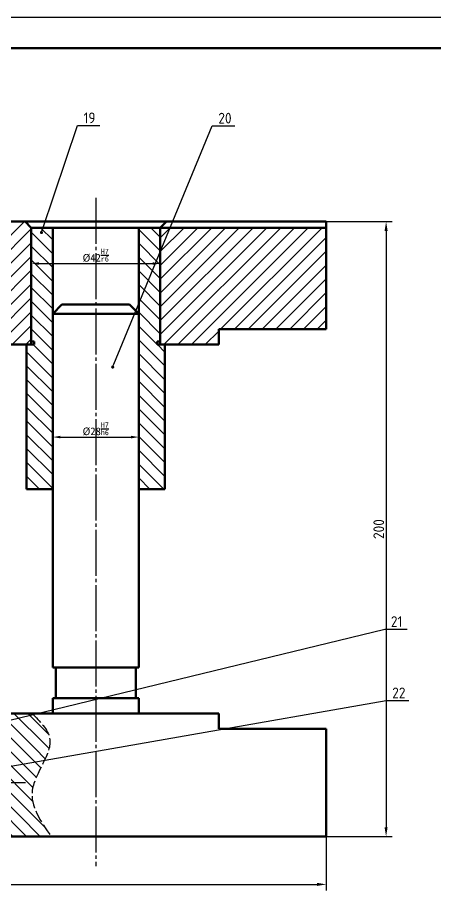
# Model space of a CAD drawing. Header units: millimetres. Extents: x 165 to 1006, y 108 to 702.
# Drawn here: x 566.3 to 702, y 418.4 to 702.4 of the extents above; entities that cross this region are included whole.
import ezdxf
from ezdxf import colors
from ezdxf.entities.mleader import LeaderData, LeaderLine
from ezdxf.enums import TextEntityAlignment as Align
from ezdxf.math import Vec2, Vec3

# ---------------------------------------------------------------- set-up
doc = ezdxf.new("R2010")
doc.units = ezdxf.units.MM
doc.linetypes.add('点画线', pattern=[18, 15, -1, 1, -1])
doc.linetypes.add('虚线', pattern=[5, 4, -1])
for name, color, linetype in [('剖面线', 3, 'Continuous'), ('引线', 6, 'Continuous'), ('文字', 7, 'Continuous'), ('标注', 3, 'Continuous'), ('点画线', 1, '点画线'), ('虚线', 7, '虚线'), ('辅助线', 4, 'Continuous')]:
    doc.layers.add(name, color=color, linetype=linetype)
doc.layers.add('粗实线', color=7, linetype='Continuous', lineweight=50)
doc.layers.add('粗实线 @ 1', color=7, linetype='Continuous', lineweight=50)
doc.styles.add('数字直体', font='isocp.shx')
doc.styles.add('汉字长仿宋体', font='hyswlongfangsong.ttf', dxfattribs={"width": 0.67})
doc.dimstyles.new('ISO-25', dxfattribs={"dimtxt": 2.5, "dimasz": 2.5, "dimexe": 1.25, "dimexo": 0.625, "dimtad": 1, "dimdsep": 46, "dimtxsty": 'Standard', "dimcen": 2.5, "dimadec": 0, "dimazin": 0, "dimtfac": 1, "dimtmove": 0, "dimatfit": 3, "dimfxl": 1, "dimarcsym": 0})
doc.dimstyles.new('机械基本', dxfattribs={"dimtxt": 3.5, "dimasz": 3, "dimexe": 2, "dimexo": 0, "dimtad": 1, "dimdsep": 46, "dimtxsty": '数字直体', "dimcen": 2.5, "dimadec": 0, "dimazin": 0, "dimtfac": 1, "dimtmove": 0, "dimatfit": 3, "dimfxl": 1, "dimarcsym": 0})

# ---------------------------------------------------------------- blocks, each defined once
blk = doc.blocks.new('装订A1(带注释性)')
at = {"layer": '粗实线'}
blk.add_line((0, 574), (-806, 574), dxfattribs=at)
at = {"layer": '辅助线'}
blk.add_line((10, 584), (-831, 584), dxfattribs=at)
at = {"layer": '文字', "style": '汉字长仿宋体', "width": 0.67}
for tag, height, p in [('单位名称', 7, (-25, 47)), ('图名', 7, (-25, 28)), ('设计者', 3.5, (-162, 24.46)), ('标准化', 3.5, (-122, 24.46)), ('质量', 3.5, (-68, 13.5)), ('审核者', 3.5, (-162, 10.46)), ('工艺者', 3.5, (-162, 3.54)), ('批准者', 3.5, (-122, 3.54))]:
    blk.add_attdef(tag, text='', height=height, dxfattribs=at).set_placement(p, align=Align.MIDDLE)
at = {"layer": '文字', "style": '数字直体'}
for tag, height, p in [('45', 5, (-75, 42)), ('16.10.10', 3.5, (-148, 24.5)), ('16.10.10', 3.5, (-108, 24.5)), ('1:1', 3.5, (-56, 13.5)), ('16.10.10', 3.5, (-148, 10.5)), ('001', 5, (-25, 9)), ('1', 3.5, (-87.01, 4.2)), ('1', 3.5, (-63.1, 4.31)), ('16.10.10', 3.5, (-148, 3.5)), ('16.10.10', 3.5, (-108, 3.57))]:
    blk.add_attdef(tag, text='', height=height, dxfattribs=at).set_placement(p, align=Align.MIDDLE)
blk = doc.blocks.new('*D10')
at = {"layer": 'Defpoints', "color": 0, "transparency": 16777216}
for p in [(666.8, 439.01), (236.8, 436.01), (666.8, 420.42)]:
    blk.add_point(p, dxfattribs=at)
at = {"layer": '标注', "color": 0, "lineweight": -2, "transparency": 16777216}
for p, q in [((666.8, 439.01), (666.8, 418.42)), ((236.8, 436.01), (236.8, 418.42)), ((239.8, 420.42), (663.8, 420.42))]:
    blk.add_line(p, q, dxfattribs=at)
at = {"layer": '标注', "color": 0, "transparency": 16777216}
for points in [[(239.8, 420.92), (239.8, 419.92), (236.8, 420.42)], [(663.8, 420.92), (663.8, 419.92), (666.8, 420.42)]]:
    blk.add_solid(points, dxfattribs=at)
at = {"layer": '标注', "color": 0, "transparency": 16777216, "insert": (451.8, 422.79), "char_height": 3.5, "attachment_point": 5, "style": '数字直体'}
blk.add_mtext('430', dxfattribs=at)
blk = doc.blocks.new('*D4')
at = {"layer": 'Defpoints', "color": 0, "transparency": 16777216}
for p in [(666.8, 636.01), (663.8, 436.01), (686.25, 436.01)]:
    blk.add_point(p, dxfattribs=at)
at = {"layer": '标注', "color": 0, "lineweight": -2, "transparency": 16777216}
for p, q in [((666.8, 636.01), (688.25, 636.01)), ((686.25, 633.01), (686.25, 439.01)), ((663.8, 436.01), (688.25, 436.01))]:
    blk.add_line(p, q, dxfattribs=at)
at = {"layer": '标注', "color": 0, "transparency": 16777216}
for points in [[(685.75, 633.01), (686.75, 633.01), (686.25, 636.01)], [(685.75, 439.01), (686.75, 439.01), (686.25, 436.01)]]:
    blk.add_solid(points, dxfattribs=at)
at = {"layer": '标注', "color": 0, "transparency": 16777216, "insert": (683.87, 536.01), "char_height": 3.5, "attachment_point": 5, "rotation": 90, "style": '数字直体'}
blk.add_mtext('200', dxfattribs=at)
blk = doc.blocks.new('_Dot')
at = {"color": 0, "linetype": 'ByBlock', "lineweight": -2}
blk.add_line((-0.5, 0), (-1, 0), dxfattribs=at)
at = {"color": 0, "linetype": 'ByBlock', "const_width": 0.5}
blk.add_lwpolyline([(-0.25, 0, 1), (0.25, 0, 1)], format="xyb", close=True, dxfattribs=at)
blk = doc.blocks.new('*D31')
at = {"layer": 'Defpoints', "color": 0, "transparency": 16777216}
for p in [(577.8, 565.93), (605.8, 565.93), (605.8, 565.93)]:
    blk.add_point(p, dxfattribs=at)
at = {"layer": '标注', "color": 0, "lineweight": -2, "transparency": 16777216}
for p, q in [((577.8, 566.56), (577.8, 567.18)), ((580.3, 565.93), (603.3, 565.93)), ((605.8, 566.56), (605.8, 567.18))]:
    blk.add_line(p, q, dxfattribs=at)
at = {"layer": '标注', "color": 0, "transparency": 16777216}
for points in [[(580.3, 566.35), (580.3, 565.52), (577.8, 565.93)], [(603.3, 566.35), (603.3, 565.52), (605.8, 565.93)]]:
    blk.add_solid(points, dxfattribs=at)
at = {"layer": '标注', "color": 0, "transparency": 16777216, "insert": (591.8, 568.6), "char_height": 2.5, "attachment_point": 5}
blk.add_mtext('%%C28{\\H0.7x;\\SH7/h6;}', dxfattribs=at)
blk = doc.blocks.new('*D34')
at = {"layer": 'Defpoints', "color": 0, "transparency": 16777216}
for p in [(570.8, 634.01), (612.8, 634.01), (612.8, 622.38)]:
    blk.add_point(p, dxfattribs=at)
at = {"layer": '标注', "color": 0, "lineweight": -2, "transparency": 16777216}
for p, q in [((570.8, 633.38), (570.8, 621.13)), ((612.8, 633.38), (612.8, 621.13)), ((573.3, 622.38), (610.3, 622.38))]:
    blk.add_line(p, q, dxfattribs=at)
at = {"layer": '标注', "color": 0, "transparency": 16777216}
for points in [[(573.3, 622.8), (573.3, 621.97), (570.8, 622.38)], [(610.3, 622.8), (610.3, 621.97), (612.8, 622.38)]]:
    blk.add_solid(points, dxfattribs=at)
at = {"layer": '标注', "color": 0, "transparency": 16777216, "insert": (591.8, 625.05), "char_height": 2.5, "attachment_point": 5}
blk.add_mtext('%%C42{\\H0.7x;\\SH7/r6;}', dxfattribs=at)

msp = doc.modelspace()

# ---------------------------------------------------------------- hatches: boundary and pattern name
at = {"layer": '剖面线'}
h = msp.add_hatch(dxfattribs=at)
h.set_pattern_fill('ANSI31', color=256)
h.paths.add_polyline_path([(292.798, 634.008), (236.798, 634.008), (236.798, 601.008), (271.798, 601.008), (271.798, 596.008), (292.798, 596.008)])
h.paths.add_polyline_path([(363.798, 624.008), (359.798, 624.008), (359.798, 636.008), (332.798, 636.008), (330.798, 634.008), (330.798, 596.008), (363.798, 596.008)])
h.paths.add_polyline_path([(406.798, 618.008), (391.798, 618.008), (391.798, 636.008), (372.798, 636.008), (372.798, 596.008), (394.798, 596.008), (406.798, 596.008), (406.798, 600.008), (406.798, 611.008)])
h.paths.add_polyline_path([(451.798, 618.008), (416.798, 618.008), (416.798, 611.008), (416.798, 600.008), (416.798, 596.008), (445.798, 596.008), (451.798, 596.008)])
h.paths.add_polyline_path([(519.798, 636.008), (511.798, 636.008), (511.798, 618.008), (451.798, 618.008), (451.798, 596.008), (457.798, 596.008), (507.298, 596.008), (523.798, 596.008), (523.798, 609.008), (522.298, 609.008), (519.798, 609.008)])
h.paths.add_polyline_path([(570.798, 634.008), (568.798, 636.008), (539.798, 636.008), (539.798, 609.008), (537.298, 609.008), (535.798, 609.008), (535.798, 596.008), (570.798, 596.008)])
h.paths.add_polyline_path([(666.798, 634.008), (612.798, 634.008), (612.798, 596.008), (631.798, 596.008), (631.798, 601.008), (666.798, 601.008)])
h = msp.add_hatch(dxfattribs=at)
h.set_pattern_fill('ANSI31', color=256, angle=90)
h.paths.add_polyline_path([(299.298, 634.008), (292.798, 634.008), (292.798, 597.008), (293.798, 597.008), (293.798, 596.008), (292.798, 596.008), (291.298, 596.008), (291.298, 549.008), (299.298, 549.008), (299.298, 606.008)])
h.paths.add_polyline_path([(330.798, 634.008), (324.298, 634.008), (324.298, 606.008), (324.298, 549.008), (332.298, 549.008), (332.298, 596.008), (330.798, 596.008), (329.798, 596.008), (329.798, 597.008), (330.798, 597.008)])
h.paths.add_polyline_path([(577.798, 606.008), (577.798, 634.008), (570.798, 634.008), (570.798, 597.008), (571.798, 597.008), (571.798, 596.008), (570.798, 596.008), (569.298, 596.008), (569.298, 549.008), (577.798, 549.008)])
h.paths.add_polyline_path([(614.298, 596.008), (611.798, 596.008), (611.798, 597.008), (612.798, 597.008), (612.798, 634.008), (605.798, 634.008), (605.798, 606.008), (605.798, 549.008), (614.298, 549.008)])
h = msp.add_hatch(dxfattribs=at)
h.set_pattern_fill('ANSI31', color=256, angle=90)
h.set_pattern_definition([(135, (0, -5), (-2.245064, -2.245064), [])])
h.paths.add_polyline_path([(299.298, 476.008), (271.798, 476.008), (271.798, 471.008), (236.798, 471.008), (236.798, 439.008, 0.4142136), (239.798, 436.008), (299.298, 436.008), (299.298, 442.008)])
h.paths.add_polyline_path([(245.601, 458.903, -1), (245.128, 459.066, -1)], flags=16)
h.paths.add_polyline_path([(368.798, 476.008), (366.298, 476.008), (324.298, 476.008), (324.298, 442.008), (324.298, 436.008), (368.798, 436.008), (368.798, 438.008)])
h.paths.add_polyline_path([(409.798, 476.008), (383.048, 476.008), (374.798, 476.008), (374.798, 438.008), (374.798, 436.008), (398.048, 436.008), (409.798, 436.008)])
h.paths.add_polyline_path([(421.798, 476.008), (417.798, 476.008), (417.798, 436.008), (421.798, 436.008)])
h.paths.add_polyline_path([(485.798, 476.008), (481.798, 476.008), (481.798, 436.008), (485.798, 436.008)])
h.paths.add_polyline_path([(525.798, 476.008), (515.548, 476.008), (494.298, 476.008), (493.798, 476.008), (493.798, 436.008), (515.548, 436.008), (520.548, 436.008), (522.298, 436.008), (522.298, 450.008), (525.798, 450.008)])
h.paths.add_polyline_path([(517.423, 443.77, -1), (516.956, 443.591, -1)], flags=16)
edge = h.paths.add_edge_path()
edge.add_spline(control_points=[(576.904, 466.48), (576.927, 466.997), (576.726, 470.401), (573.674, 473.431), (571.079, 476.008)], knot_values=[0, 0, 0, 0, 1.7323142, 11.5691057, 11.5691057, 11.5691057, 11.5691057], degree=3, periodic=0)
edge.add_line((571.079, 476.008), (537.798, 476.008))
edge.add_line((537.798, 476.008), (537.798, 451.549))
edge.add_line((537.798, 451.549), (576.904, 466.48))
edge = h.paths.add_edge_path()
edge.add_line((556.048, 453.508), (556.798, 453.508))
edge.add_arc((559.798, 453.508), 3, 90, 180, ccw=False)
edge.add_line((559.798, 456.508), (559.798, 459.949))
edge.add_line((559.798, 459.949), (537.798, 451.549))
edge.add_line((537.798, 451.549), (537.798, 450.008))
edge.add_line((537.798, 450.008), (541.298, 450.008))
edge.add_line((541.298, 450.008), (541.298, 436.008))
edge.add_line((541.298, 436.008), (577.31, 436.008))
edge.add_spline(control_points=[(577.31, 436.008), (573.872, 440.939), (567.032, 450.75), (576.692, 461.674), (576.904, 466.48)], knot_values=[11.5691057, 11.5691057, 11.5691057, 11.5691057, 27.850011, 43.9558064, 43.9558064, 43.9558064, 43.9558064], degree=3, periodic=0)
edge.add_line((576.904, 466.48), (559.798, 459.949))
edge.add_line((559.798, 459.949), (559.798, 456.508))
edge.add_arc((559.798, 453.508), 3, 0, 90, ccw=False)
edge.add_line((562.798, 453.508), (564.048, 453.508))
edge.add_arc((560.048, 453.508), 4, -180, 0, ccw=False)

# ---------------------------------------------------------------- linework, layer by layer
at = {"layer": '点画线'}
for p, q in [((591.798, 643.786), (591.798, 426.402)), ((568.998, 453.508), (550.919, 453.508))]:
    msp.add_line(p, q, dxfattribs=at)
at = {"layer": '粗实线'}
for p, q in [((472.798, 636.008), (666.798, 636.008)), ((568.798, 636.008), (570.798, 634.008)), ((577.798, 634.008), (570.798, 634.008)), ((570.798, 634.008), (570.798, 596.008)), ((577.798, 606.008), (577.798, 634.008)), ((612.798, 634.008), (577.798, 634.008)), ((605.798, 606.008), (605.798, 634.008)), ((614.798, 636.008), (612.798, 634.008)), ((612.798, 596.008), (612.798, 634.008)), ((612.798, 634.008), (666.798, 634.008)), ((666.798, 636.008), (666.798, 601.008)), ((580.798, 609.008), (577.798, 606.008)), ((602.798, 609.008), (580.798, 609.008)), ((602.798, 609.008), (605.798, 606.008)), ((605.798, 606.008), (577.798, 606.008)), ((577.798, 606.008), (577.798, 491.008)), ((605.798, 491.008), (605.798, 606.008)), ((666.798, 601.008), (631.798, 601.008)), ((631.798, 601.008), (631.798, 596.008)), ((571.798, 597.008), (570.798, 597.008)), ((571.798, 596.008), (571.798, 597.008)), ((611.798, 596.008), (611.798, 597.008)), ((611.798, 597.008), (612.798, 597.008)), ((570.798, 596.008), (535.798, 596.008)), ((569.298, 596.008), (569.298, 549.008)), ((570.798, 596.008), (571.798, 596.008)), ((612.798, 596.008), (611.798, 596.008)), ((631.798, 596.008), (611.798, 596.008)), ((614.298, 596.008), (614.298, 549.008)), ((569.298, 549.008), (577.798, 549.008)), ((614.298, 549.008), (605.798, 549.008)), ((578.798, 491.008), (577.798, 491.008)), ((578.798, 481.008), (578.798, 491.008)), ((578.798, 491.008), (604.798, 491.008)), ((604.798, 481.008), (604.798, 491.008)), ((604.798, 491.008), (605.798, 491.008)), ((577.798, 481.008), (578.798, 481.008)), ((577.798, 481.008), (577.798, 476.008)), ((578.798, 481.008), (604.798, 481.008)), ((605.798, 481.008), (604.798, 481.008)), ((605.798, 476.008), (605.798, 481.008)), ((577.798, 476.008), (536.798, 476.008)), ((577.798, 476.008), (605.798, 476.008)), ((631.798, 476.008), (605.798, 476.008)), ((631.798, 471.008), (631.798, 476.008)), ((643.798, 471.008), (631.798, 471.008)), ((643.798, 471.008), (666.798, 471.008)), ((666.798, 436.008), (666.798, 471.008)), ((666.798, 439.008), (666.798, 436.008)), ((520.548, 436.008), (666.798, 436.008)), ((666.798, 436.008), (663.798, 436.008))]:
    msp.add_line(p, q, dxfattribs=at)
at = {"layer": '虚线'}
msp.add_spline([(571.079, 476.008), (576.803, 468.008), (571.165, 451.084), (577.31, 436.008)], degree=3, dxfattribs=at)

# ---------------------------------------------------------------- block references
at = {"layer": '粗实线 @ 1'}
msp.add_blockref('装订A1(带注释性)', (996.171, 118.437), dxfattribs=at)

# ---------------------------------------------------------------- dimensions: what is measured, and where the dimension line sits
at = {"layer": '标注'}
dim = msp.add_linear_dim(base=(612.798, 622.384), p1=(570.798, 634.008), p2=(612.798, 634.008), text='%%C42{\\H0.7x;\\SH7/r6;}', dimstyle='ISO-25', dxfattribs=at)
dim.commit()
dim.dimension.update_dxf_attribs({"geometry": '*D34', "text_midpoint": (591.798, 625.05)})
dim = msp.add_linear_dim(base=(686.247, 436.008), p1=(666.798, 636.008), p2=(663.798, 436.008), angle=90, dimstyle='机械基本', dxfattribs=at)
dim.commit()
dim.dimension.update_dxf_attribs({"geometry": '*D4', "text_midpoint": (686.247, 536.008), "dimtype": 160})
dim = msp.add_linear_dim(base=(605.798, 565.933), p1=(577.798, 565.933), p2=(605.798, 565.933), text='%%C28{\\H0.7x;\\SH7/h6;}', dimstyle='ISO-25', dxfattribs=at)
dim.commit()
dim.dimension.update_dxf_attribs({"geometry": '*D31', "text_midpoint": (591.798, 565.933), "dimtype": 160})
dim = msp.add_linear_dim(base=(666.798, 420.42), p1=(236.798, 436.008), p2=(666.798, 439.008), dimstyle='机械基本', dxfattribs=at)
dim.commit()
dim.dimension.update_dxf_attribs({"geometry": '*D10', "text_midpoint": (451.798, 420.42), "dimtype": 160})

# ---------------------------------------------------------------- leaders
at = {"layer": '引线'}
ml = msp.add_multileader_mtext('Standard', dxfattribs=at)
ml.set_content('19', color=256, style='数字直体')
ml.set_leader_properties()
ml.set_arrow_properties(name='DOT')
ml.build(insert=Vec2(0, 0))
ml.multileader.update_dxf_attribs({"has_dogleg": 0, "text_left_attachment_type": 5, "text_right_attachment_type": 5, "arrow_head_size": 1})
ctx = ml.context
ctx.base_point, ctx.char_height, ctx.arrow_head_size, ctx.plane_origin = Vec3(585.83, 667.331), 3.5, 1, Vec3(574.138, 632.461)
ctx.left_attachment, ctx.right_attachment = 5, 5
notes = []
notes.append((ctx, [(0, (1, 1, 0), (577.83, 667.331), (1, 0), 8, [(0, [(574.138, 632.461)], 0, [])])]))
ctx.mtext.insert, ctx.mtext.flow_direction = Vec3(587.83, 671.531), 5
ml = msp.add_multileader_mtext('Standard', dxfattribs=at)
ml.set_content('20', color=256, style='数字直体')
ml.set_leader_properties()
ml.set_arrow_properties(name='DOT')
ml.build(insert=Vec2(0, 0))
ml.multileader.update_dxf_attribs({"has_dogleg": 0, "text_left_attachment_type": 5, "text_right_attachment_type": 5, "arrow_head_size": 1})
ctx = ml.context
ctx.base_point, ctx.char_height, ctx.arrow_head_size, ctx.plane_origin = Vec3(629.684, 667.23), 3.5, 1, Vec3(597.319, 588.704)
ctx.left_attachment, ctx.right_attachment = 5, 5
notes.append((ctx, [(0, (1, 1, 0), (621.684, 667.23), (1, 0), 8, [(0, [(597.319, 588.704)], 0, [])])]))
ctx.mtext.insert, ctx.mtext.flow_direction = Vec3(631.684, 671.43), 5
ml = msp.add_multileader_mtext('Standard', dxfattribs=at)
ml.set_content('21', color=256, style='数字直体')
ml.set_leader_properties()
ml.set_arrow_properties(name='DOT')
ml.build(insert=Vec2(0, 0))
ml.multileader.update_dxf_attribs({"has_dogleg": 0, "text_left_attachment_type": 5, "text_right_attachment_type": 5, "arrow_head_size": 1})
ctx = ml.context
ctx.base_point, ctx.char_height, ctx.arrow_head_size, ctx.plane_origin = Vec3(685.804, 503.463), 3.5, 1, Vec3(455.747, 405.905)
ctx.left_attachment, ctx.right_attachment = 5, 5
notes.append((ctx, [(0, (1, 1, 0), (677.804, 503.463), (1, 0), 8, [(0, [(491.079, 456.253)], 0, [])])]))
ctx.mtext.insert, ctx.mtext.flow_direction = Vec3(687.804, 507.664), 5
ml = msp.add_multileader_mtext('Standard', dxfattribs=at)
ml.set_content('22', color=256, style='数字直体')
ml.set_leader_properties()
ml.set_arrow_properties(name='DOT')
ml.build(insert=Vec2(0, 0))
ml.multileader.update_dxf_attribs({"has_dogleg": 0, "text_left_attachment_type": 5, "text_right_attachment_type": 5, "arrow_head_size": 1})
ctx = ml.context
ctx.base_point, ctx.char_height, ctx.arrow_head_size, ctx.plane_origin = Vec3(686.247, 480.264), 3.5, 1, Vec3(534.793, 440.463)
ctx.left_attachment, ctx.right_attachment = 5, 5
notes.append((ctx, [(0, (1, 1, 0), (678.247, 480.264), (1, 0), 8, [(0, [(534.793, 453.706)], 0, [])])]))
ctx.mtext.insert, ctx.mtext.flow_direction = Vec3(688.247, 484.465), 5
for ctx, leaders in notes:
    for number, flags, end, landing, length, lines in leaders:
        leader = LeaderData()
        leader.index, (leader.has_last_leader_line, leader.has_dogleg_vector, leader.attachment_direction) = number, flags
        leader.last_leader_point, leader.dogleg_vector, leader.dogleg_length = Vec3(end), Vec3(landing), length
        for number, points, colour, breaks in lines:
            line = LeaderLine()
            line.index, line.vertices, line.color, line.breaks = number, Vec3.list(points), colors.encode_raw_color(colour), breaks
            leader.lines.append(line)
        ctx.leaders.append(leader)

doc.saveas('drawing.dxf')
